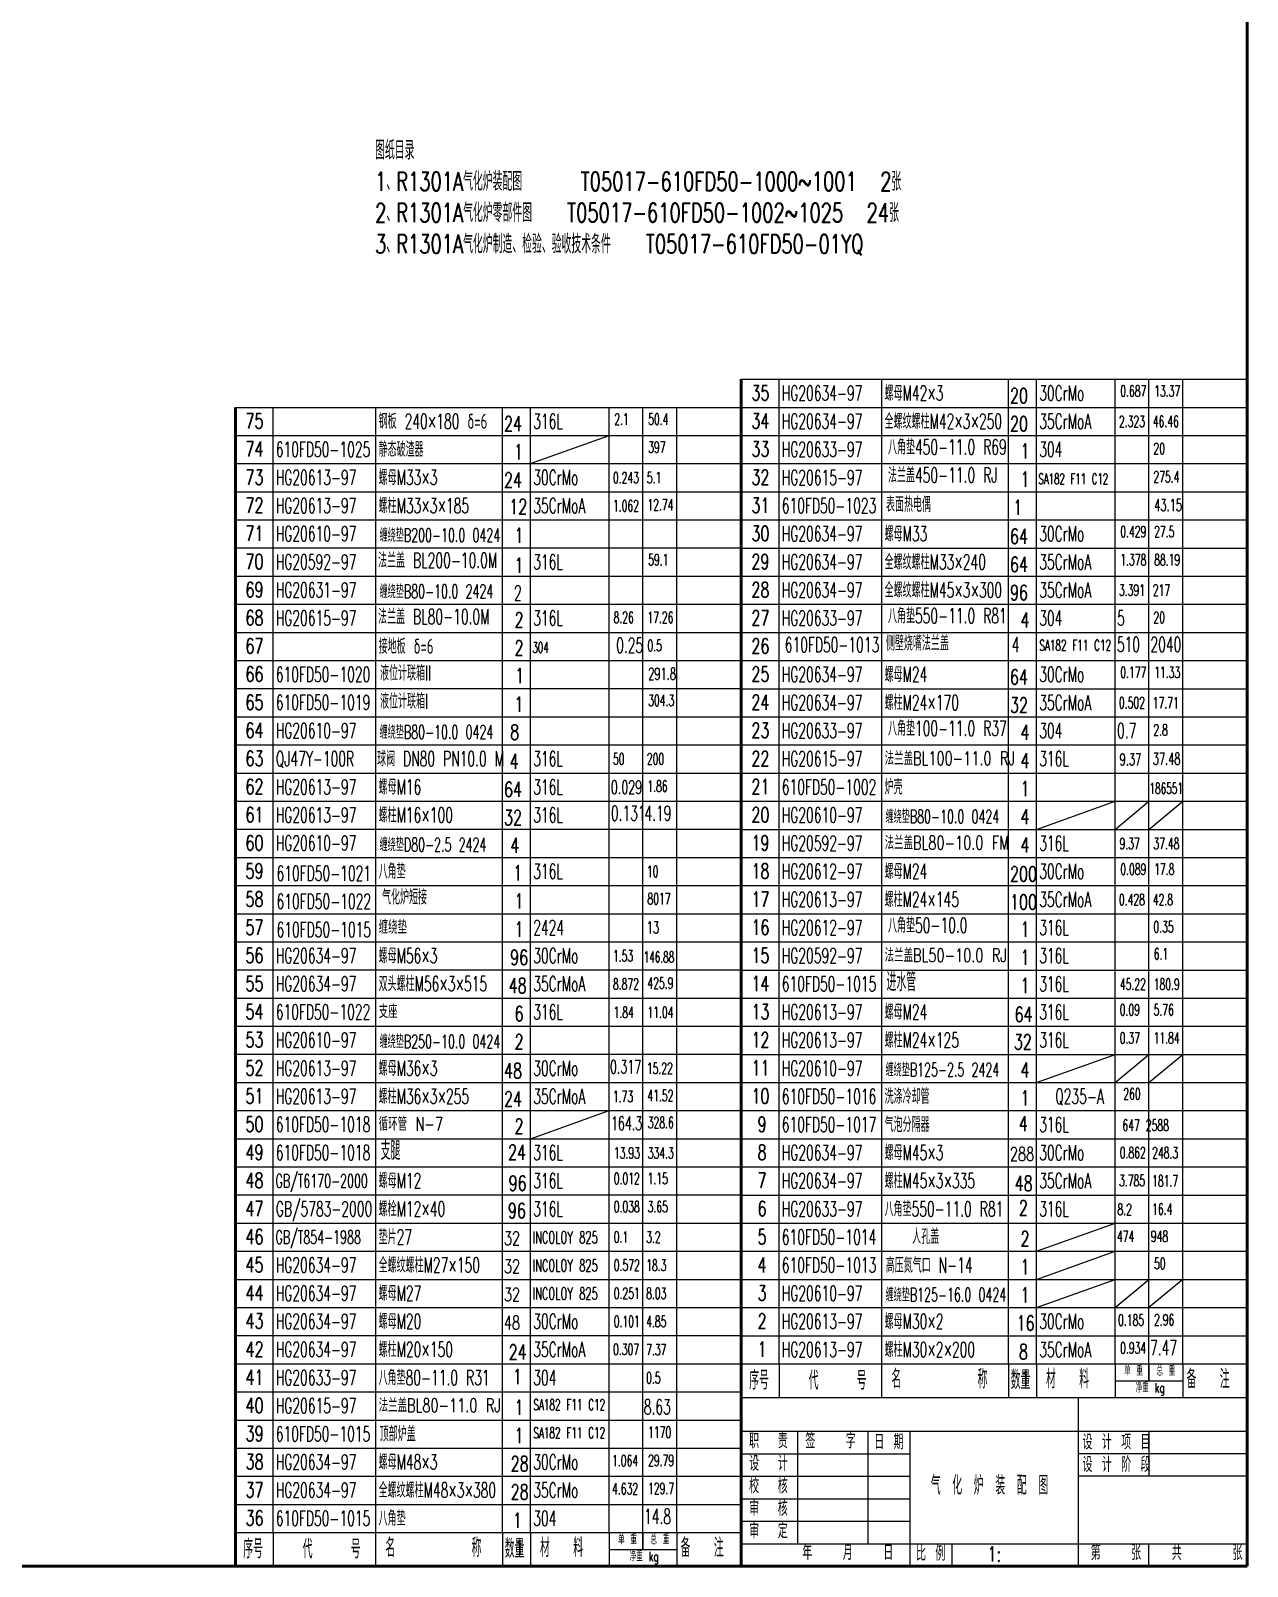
# Model space of a CAD drawing. Header units: millimetres. Extents: x -5045 to 12730, y -27160 to 3914.
# Drawn here: x 6240 to 12730, y -27160 to -18971 of the extents above; entities that cross this region are included whole.
import ezdxf

# ---------------------------------------------------------------- set-up
doc = ezdxf.new("R2010")
doc.units = ezdxf.units.MM
doc.layers.add('细实线', color=3, linetype='Continuous')
doc.layers.add('轮廓线', color=6, linetype='Continuous', lineweight=50)
doc.styles.add('样式 100', font='txt.shx', dxfattribs={"width": 0.7, "height": 100, "bigfont": 'gbcbig.shx'})
doc.styles.add('样式 50', font='txt.shx', dxfattribs={"width": 0.7, "height": 50, "bigfont": 'gbcbig.shx'})
doc.styles.add('样式 60', font='txt.shx', dxfattribs={"width": 0.8, "height": 60, "bigfont": 'gbcbig.shx'})
doc.styles.add('样式 80', font='txt.shx', dxfattribs={"width": 0.6, "height": 80, "bigfont": 'gbcbig.shx'})

msp = doc.modelspace()

# ---------------------------------------------------------------- linework, layer by layer
at = {"layer": '细实线', "color": 7}
for p, q in [((10030.946, -20830.086), (12730.023, -20830.086)), ((10232.237, -26080.086), (10232.237, -20830.086)), ((10780.69, -26080.086), (10780.69, -20830.086)), ((11455.459, -26080.086), (11455.459, -20830.086)), ((11605.408, -26080.086), (11605.408, -20830.086)), ((12024.434, -26080.086), (12024.434, -20830.086)), ((12205.202, -26170.055), (12205.202, -20830.086)), ((12385.97, -26080.086), (12385.97, -20830.086)), ((7331.87, -20980.086), (10030.946, -20980.086)), ((7533.16, -26979.778), (7533.16, -20980.086)), ((8081.613, -26979.778), (8081.613, -20980.086)), ((8756.382, -26979.778), (8756.382, -20980.086)), ((8906.331, -26979.778), (8906.331, -20980.086)), ((9325.358, -26979.778), (9325.358, -20980.086)), ((9506.126, -27069.747), (9506.126, -20980.086)), ((9686.894, -26979.778), (9686.894, -20980.086)), ((10030.946, -20980.086), (12730.023, -20980.086)), ((7331.87, -21129.778), (10030.946, -21129.778)), ((7331.87, -21130.086), (10030.946, -21130.086)), ((8906.331, -21279.778), (9325.358, -21129.778)), ((10030.946, -21130.086), (12730.023, -21130.086)), ((7331.87, -21279.778), (10030.946, -21279.778)), ((10030.946, -21280.086), (12730.023, -21280.086)), ((7331.87, -21429.778), (10030.946, -21429.778)), ((10030.946, -21430.086), (12730.023, -21430.086)), ((7331.87, -21579.778), (10030.946, -21579.778)), ((10030.946, -21580.086), (12730.023, -21580.086)), ((7331.87, -21729.778), (10030.946, -21729.778)), ((7331.87, -21729.778), (10030.946, -21729.778)), ((10030.946, -21730.086), (12730.023, -21730.086)), ((7331.87, -21879.778), (10030.946, -21879.778)), ((10030.946, -21880.086), (12730.023, -21880.086)), ((7331.87, -22029.778), (10030.946, -22029.778)), ((10030.946, -22030.086), (12730.023, -22030.086)), ((7331.87, -22179.778), (10030.946, -22179.778)), ((10030.946, -22180.086), (12730.023, -22180.086)), ((7331.87, -22329.778), (10030.946, -22329.778)), ((10030.946, -22330.086), (12730.023, -22330.086)), ((7331.87, -22479.778), (10030.946, -22479.778)), ((10030.946, -22480.086), (12730.023, -22480.086)), ((7331.87, -22629.778), (10030.946, -22629.778)), ((10030.946, -22630.086), (12730.023, -22630.086)), ((7331.87, -22779.778), (10030.946, -22779.778)), ((10030.946, -22780.086), (12730.023, -22780.086)), ((7331.87, -22929.778), (10030.946, -22929.778)), ((10030.946, -22930.086), (12730.023, -22930.086)), ((7331.87, -23079.778), (10030.946, -23079.778)), ((10030.946, -23080.086), (12730.023, -23080.086)), ((11605.408, -23230.086), (12024.434, -23080.086)), ((12024.434, -23230.086), (12205.202, -23080.086)), ((12205.202, -23230.086), (12385.97, -23080.086)), ((7331.87, -23229.778), (10030.946, -23229.778)), ((10030.946, -23230.086), (12730.023, -23230.086)), ((7331.87, -23379.778), (10030.946, -23379.778)), ((10030.946, -23380.086), (12730.023, -23380.086)), ((7331.87, -23529.778), (10030.946, -23529.778)), ((10030.946, -23530.086), (12730.023, -23530.086)), ((7331.87, -23679.778), (10030.946, -23679.778)), ((10030.946, -23680.086), (12730.023, -23680.086)), ((7331.87, -23829.778), (10030.946, -23829.778)), ((10030.946, -23830.086), (12730.023, -23830.086)), ((7331.87, -23979.778), (10030.946, -23979.778)), ((10030.946, -23980.086), (12730.023, -23980.086)), ((7331.87, -24129.778), (10030.946, -24129.778)), ((10030.946, -24130.086), (12730.023, -24130.086)), ((7331.87, -24279.778), (10030.946, -24279.778)), ((10030.946, -24280.086), (12730.023, -24280.086)), ((7331.87, -24429.778), (10030.946, -24429.778)), ((10030.946, -24430.086), (12730.023, -24430.086)), ((11605.408, -24580.086), (12024.434, -24430.086)), ((12024.434, -24580.086), (12205.202, -24430.086)), ((12205.202, -24580.086), (12385.97, -24430.086)), ((7331.87, -24579.778), (10030.946, -24579.778)), ((10030.946, -24580.086), (12730.023, -24580.086)), ((7331.87, -24729.778), (10030.946, -24729.778)), ((8906.331, -24879.778), (9325.358, -24729.778)), ((10030.946, -24730.086), (12730.023, -24730.086)), ((7331.87, -24879.778), (10030.946, -24879.778)), ((10030.946, -24880.086), (12730.023, -24880.086)), ((7331.87, -25029.778), (10030.946, -25029.778)), ((10030.946, -25030.086), (12730.023, -25030.086)), ((7331.87, -25179.778), (10030.946, -25179.778)), ((10030.946, -25180.086), (12730.023, -25180.086)), ((7331.87, -25329.778), (10030.946, -25329.778)), ((10030.946, -25330.086), (12730.023, -25330.086)), ((11605.408, -25480.086), (12024.434, -25330.086)), ((7331.87, -25479.778), (10030.946, -25479.778)), ((10030.946, -25480.086), (12730.023, -25480.086)), ((11605.408, -25630.086), (12024.434, -25480.086)), ((7331.87, -25629.778), (10030.946, -25629.778)), ((10030.946, -25630.086), (12730.023, -25630.086)), ((11605.408, -25780.086), (12024.434, -25630.086)), ((12024.434, -25780.086), (12205.202, -25630.086)), ((12385.97, -25630.086), (12205.202, -25780.086)), ((7331.87, -25779.778), (10030.946, -25779.778)), ((10030.946, -25780.086), (12730.023, -25780.086)), ((7331.87, -25929.778), (10030.946, -25929.778)), ((10030.946, -25930.086), (12730.023, -25930.086)), ((7331.87, -26079.778), (10030.946, -26079.778)), ((10030.946, -26080.086), (12730.023, -26080.086)), ((10232.237, -26080.086), (10232.237, -26260.024)), ((10780.69, -26260.024), (10780.69, -26080.086)), ((11455.459, -26080.086), (11455.459, -26260.024)), ((11605.408, -26080.086), (11605.408, -26260.024)), ((12024.434, -26080.086), (12024.434, -26260.024)), ((12205.202, -26080.086), (12205.202, -26170.055)), ((12385.97, -26080.086), (12385.97, -26260.024)), ((12024.434, -26170.055), (12385.97, -26170.055)), ((7331.87, -26229.778), (10030.946, -26229.778)), ((10030.946, -26260.024), (12730.023, -26260.024)), ((11830.331, -27159.717), (11830.331, -26260.024)), ((7331.87, -26379.778), (10030.946, -26379.778)), ((10030.946, -26439.963), (12730.023, -26439.963)), ((10330.844, -26439.963), (10330.844, -27039.758)), ((10705.715, -26439.963), (10705.715, -27039.758)), ((10930.639, -26439.963), (10930.639, -27159.717)), ((12205.202, -26439.963), (12205.202, -26679.881)), ((7331.87, -26529.778), (10030.946, -26529.778)), ((10030.946, -26559.922), (10930.639, -26559.922)), ((12730.023, -26559.922), (11830.331, -26559.922)), ((7331.87, -26679.778), (10030.946, -26679.778)), ((10030.946, -26679.881), (10930.639, -26679.881)), ((12730.023, -26679.881), (11830.331, -26679.881)), ((7331.87, -26829.778), (10030.946, -26829.778)), ((10030.946, -26799.84), (10930.639, -26799.84)), ((10030.946, -26919.799), (10930.639, -26919.799)), ((7331.87, -26979.778), (10030.946, -26979.778)), ((7533.16, -26979.778), (7533.16, -27159.717)), ((8081.613, -27159.717), (8081.613, -26979.778)), ((8756.382, -26979.778), (8756.382, -27159.717)), ((8906.331, -26979.778), (8906.331, -27159.717)), ((9325.358, -26979.778), (9325.358, -27159.717)), ((9506.126, -26979.778), (9506.126, -27069.747)), ((9686.894, -26979.778), (9686.894, -27159.717)), ((9325.358, -27069.747), (9686.894, -27069.747)), ((10030.946, -27039.758), (12730.023, -27039.758)), ((11155.562, -27159.717), (11155.562, -27039.758)), ((12205.202, -27159.717), (12205.202, -27039.758)), ((12730.023, -27159.717), (10030.946, -27159.717))]:
    msp.add_line(p, q, dxfattribs=at)
at = {"layer": '细实线', "color": 7, "lineweight": 50}
msp.add_line((7331.87, -20980.086), (7331.87, -27159.717), dxfattribs=at)
at = {"layer": '轮廓线', "color": 7}
for p, q in [((12730.023, 3913.693), (12730.023, -27159.717)), ((10030.946, -20830.086), (10030.946, -26080.086)), ((10030.946, -27159.717), (10030.946, -26080.086)), ((-5045.153, -27159.717), (10030.946, -27159.717)), ((10030.946, -27159.717), (12730.023, -27159.717))]:
    msp.add_line(p, q, dxfattribs=at)

# ---------------------------------------------------------------- texts
at = {"layer": '细实线', "color": 7}
for s, height, style, width, p in [('35', 80, '样式 80', 0.7, (10085.013, -20942.469)), ('HG20634-97', 80, '样式 80', 0.6, (10246.753, -20943.954)), ('螺母M42×3', 80, '样式 80', 0.6, (10795.207, -20943.954)), ('20', 80, '样式 80', 0.7, (11464.173, -20957.709)), ('30CrMo', 80, '样式 80', 0.6, (11619.924, -20943.954)), ('0.687', 60, '样式 60', 0.6, (12052.511, -20922.777)), ('13.37', 60, '样式 60', 0.6, (12233.279, -20922.777)), ('75', 80, '样式 80', 0.7, (7385.936, -21092.469)), ('钢板 240×180 δ=6', 80, '样式 80', 0.6, (8096.13, -21093.954)), ('24', 80, '样式 80', 0.7, (8765.097, -21107.709)), ('316L', 80, '样式 80', 0.6, (8920.848, -21093.954)), ('2.1', 60, '样式 60', 0.6, (9353.434, -21072.777)), ('50.4', 60, '样式 60', 0.6, (9534.202, -21072.777)), ('34', 80, '样式 80', 0.7, (10085.013, -21092.469)), ('HG20634-97', 80, '样式 80', 0.6, (10246.753, -21093.954)), ('全螺纹螺柱M42×3×250', 80, '样式 80', 0.6, (10795.207, -21093.954)), ('20', 80, '样式 80', 0.7, (11464.173, -21107.709)), ('35CrMoA', 80, '样式 80', 0.6, (11619.924, -21093.954)), ('2.323', 60, '样式 60', 0.6, (12045.216, -21084.908)), ('46.46', 60, '样式 60', 0.6, (12225.984, -21084.908)), ('74', 80, '样式 80', 0.7, (7385.936, -21242.161)), ('610FD50-1025', 80, '样式 80', 0.6, (7547.677, -21243.646)), ('静态破渣器', 80, '样式 80', 0.6, (8096.13, -21243.646)), ('1', 80, '样式 80', 0.7, (8818.229, -21257.401)), ('397', 60, '样式 60', 0.6, (9534.202, -21222.469)), ('33', 80, '样式 80', 0.7, (10085.013, -21242.469)), ('HG20633-97', 80, '样式 80', 0.6, (10246.753, -21243.954)), ('八角垫450-11.0 R69', 80, '样式 80', 0.6, (10813.453, -21231.369)), ('1', 80, '样式 80', 0.7, (11520.349, -21253.218)), ('304', 80, '样式 80', 0.6, (11619.924, -21243.954)), ('20', 60, '样式 60', 0.6, (12229.097, -21230.255)), ('73', 80, '样式 80', 0.7, (7385.936, -21392.161)), ('HG20613-97', 80, '样式 80', 0.6, (7547.677, -21393.646)), ('螺母M33×3', 80, '样式 80', 0.6, (8096.13, -21393.646)), ('24', 80, '样式 80', 0.7, (8765.097, -21407.401)), ('30CrMo', 80, '样式 80', 0.6, (8920.848, -21393.646)), ('0.243', 60, '样式 60', 0.6, (9346.139, -21384.6)), ('5.1', 60, '样式 60', 0.6, (9526.907, -21384.6)), ('32', 80, '样式 80', 0.7, (10085.013, -21392.469)), ('HG20615-97', 80, '样式 80', 0.6, (10246.753, -21393.954)), ('法兰盖450-11.0 RJ', 80, '样式 80', 0.6, (10813.453, -21381.369)), ('1', 80, '样式 80', 0.7, (11520.349, -21403.218)), ('SA182 F11 C12', 56, '样式 80', 0.6, (11615.569, -21388.897)), ('275.4', 60, '样式 60', 0.6, (12229.097, -21380.255)), ('表面热电偶', 80, '样式 80', 0.6, (10802.665, -21537.123)), ('72', 80, '样式 80', 0.7, (7385.936, -21542.161)), ('HG20613-97', 80, '样式 80', 0.6, (7547.677, -21543.646)), ('螺柱M33×3×185', 80, '样式 80', 0.6, (8096.13, -21543.646)), ('12', 80, '样式 80', 0.7, (8793.047, -21549.777)), ('35CrMoA', 80, '样式 80', 0.6, (8920.848, -21543.646)), ('1.062', 60, '样式 60', 0.6, (9346.139, -21534.6)), ('12.74', 60, '样式 60', 0.6, (9530.02, -21529.948)), ('31', 80, '样式 80', 0.7, (10085.013, -21542.469)), ('610FD50-1023', 80, '样式 80', 0.6, (10246.753, -21543.954)), ('1', 80, '样式 80', 0.7, (11481.386, -21553.345)), ('43.15', 64, '样式 80', 0.6, (12233.322, -21532.779)), ('71', 80, '样式 80', 0.7, (7385.936, -21692.161)), ('HG20610-97', 80, '样式 80', 0.6, (7547.677, -21693.646)), ('缠绕垫B200-10.0 0424', 72, '样式 80', 0.6, (8101.248, -21697.327)), ('30', 80, '样式 80', 0.7, (10085.013, -21692.469)), ('HG20634-97', 80, '样式 80', 0.6, (10246.753, -21693.954)), ('螺母M33', 80, '样式 80', 0.6, (10795.207, -21693.954)), ('30CrMo', 80, '样式 80', 0.6, (11619.924, -21693.954)), ('0.429', 60, '样式 60', 0.6, (12052.511, -21672.777)), ('27.5', 60, '样式 60', 0.6, (12233.279, -21672.777)), ('1', 80, '样式 80', 0.7, (8821.273, -21702.91)), ('64', 80, '样式 80', 0.7, (11464.173, -21707.709)), ('70', 80, '样式 80', 0.7, (7385.936, -21842.161)), ('HG20592-97', 80, '样式 80', 0.6, (7547.677, -21843.646)), ('法兰盖 BL200-10.0M', 80, '样式 80', 0.6, (8093.035, -21835.556)), ('316L', 80, '样式 80', 0.6, (8920.848, -21843.646)), ('59.1', 60, '样式 60', 0.6, (9534.202, -21822.469)), ('29', 80, '样式 80', 0.7, (10085.013, -21842.469)), ('HG20634-97', 80, '样式 80', 0.6, (10246.753, -21843.954)), ('全螺纹螺柱M33×240', 80, '样式 80', 0.6, (10795.207, -21843.954)), ('64', 80, '样式 80', 0.7, (11464.173, -21857.709)), ('35CrMoA', 80, '样式 80', 0.6, (11619.924, -21843.954)), ('1.378', 60, '样式 60', 0.6, (12052.511, -21822.777)), ('88.19', 60, '样式 60', 0.6, (12233.279, -21822.777)), ('1', 80, '样式 80', 0.7, (8821.92, -21862.338)), ('69', 80, '样式 80', 0.7, (7385.936, -21992.161)), ('HG20631-97', 80, '样式 80', 0.6, (7547.677, -21993.646)), ('缠绕垫B80-10.0 2424', 72, '样式 80', 0.6, (8101.248, -21997.327)), ('2', 80, '样式 80', 0.6, (8818.647, -22009.692)), ('28', 80, '样式 80', 0.7, (10085.013, -21992.469)), ('HG20634-97', 80, '样式 80', 0.6, (10246.753, -21993.954)), ('全螺纹螺柱M45×3×300', 80, '样式 80', 0.6, (10795.207, -21993.954)), ('96', 80, '样式 80', 0.7, (11464.173, -22007.709)), ('35CrMoA', 80, '样式 80', 0.6, (11619.924, -21993.954)), ('3.391', 60, '样式 60', 0.6, (12045.216, -21984.908)), ('217', 60, '样式 60', 0.6, (12225.984, -21984.908)), ('68', 80, '样式 80', 0.7, (7385.936, -22142.161)), ('HG20615-97', 80, '样式 80', 0.6, (7547.677, -22143.646)), ('法兰盖 BL80-10.0M', 80, '样式 80', 0.6, (8093.035, -22135.556)), ('2', 80, '样式 80', 0.7, (8821.273, -22152.91)), ('316L', 80, '样式 80', 0.6, (8920.848, -22143.646)), ('8.26', 60, '样式 60', 0.6, (9349.252, -22129.948)), ('17.26', 60, '样式 60', 0.6, (9530.02, -22129.948)), ('27', 80, '样式 80', 0.7, (10085.013, -22142.469)), ('HG20633-97', 80, '样式 80', 0.6, (10246.753, -22143.954)), ('八角垫550-11.0 R81', 80, '样式 80', 0.6, (10813.453, -22131.369)), ('4', 80, '样式 80', 0.7, (11520.349, -22153.218)), ('304', 80, '样式 80', 0.6, (11619.924, -22143.954)), ('5', 80, '样式 80', 0.6, (12035.384, -22143.603)), ('20', 60, '样式 60', 0.6, (12229.097, -22130.255)), ('侧壁烧嘴法兰盖', 80, '样式 80', 0.6, (10802.177, -22276.988)), ('67', 80, '样式 80', 0.7, (7385.936, -22292.161)), ('接地板 δ=6', 80, '样式 80', 0.6, (8096.13, -22293.646)), ('2', 80, '样式 80', 0.7, (8821.273, -22302.91)), ('304', 56, '样式 80', 0.6, (8916.493, -22288.589)), ('0.25', 80, '样式 80', 0.6, (9363.29, -22288.567)), ('0.5', 60, '样式 60', 0.6, (9530.02, -22279.948)), ('26', 80, '样式 80', 0.7, (10085.013, -22292.469)), ('610FD50-1013', 80, '样式 80', 0.6, (10262.649, -22286.049)), ('4', 80, '样式 80', 0.6, (11473.187, -22286.049)), ('SA182 F11 C12', 57.6, '样式 80', 0.6, (11620.428, -22277.163)), ('510', 80, '样式 80', 0.6, (12034.059, -22284.167)), ('2040', 80, '样式 80', 0.6, (12213.268, -22284.167)), ('液位计联箱II', 80, '样式 80', 0.6, (8103.589, -22436.815)), ('66', 80, '样式 80', 0.7, (7385.936, -22442.161)), ('610FD50-1020', 80, '样式 80', 0.6, (7547.677, -22443.646)), ('1', 80, '样式 80', 0.7, (8823.897, -22451.089)), ('291.8', 64, '样式 80', 0.6, (9534.245, -22432.471)), ('25', 80, '样式 80', 0.7, (10085.013, -22442.469)), ('HG20634-97', 80, '样式 80', 0.6, (10246.753, -22443.954)), ('螺母M24', 80, '样式 80', 0.6, (10795.207, -22443.954)), ('64', 80, '样式 80', 0.7, (11464.173, -22457.709)), ('30CrMo', 80, '样式 80', 0.6, (11619.924, -22443.954)), ('0.177', 60, '样式 60', 0.6, (12052.511, -22422.777)), ('11.33', 60, '样式 60', 0.6, (12233.279, -22422.777)), ('65', 80, '样式 80', 0.7, (7385.936, -22592.161)), ('610FD50-1019', 80, '样式 80', 0.6, (7547.677, -22593.646)), ('液位计联箱I', 80, '样式 80', 0.6, (8103.589, -22586.815)), ('304.3', 60, '样式 60', 0.6, (9534.202, -22572.469)), ('24', 80, '样式 80', 0.7, (10085.013, -22592.469)), ('HG20634-97', 80, '样式 80', 0.6, (10246.753, -22593.954)), ('螺柱M24×170', 80, '样式 80', 0.6, (10795.207, -22593.954)), ('35CrMoA', 80, '样式 80', 0.6, (11619.924, -22593.954)), ('1', 80, '样式 80', 0.7, (8820.332, -22603.505)), ('32', 80, '样式 80', 0.7, (11464.173, -22607.709)), ('0.502', 60, '样式 60', 0.6, (12045.216, -22584.908)), ('17.71', 60, '样式 60', 0.6, (12225.984, -22584.908)), ('64', 80, '样式 80', 0.7, (7385.936, -22742.161)), ('HG20610-97', 80, '样式 80', 0.6, (7547.677, -22743.646)), ('缠绕垫B80-10.0 0424', 72, '样式 80', 0.6, (8101.248, -22747.327)), ('8', 80, '样式 80', 0.7, (8797.968, -22751.927)), ('23', 80, '样式 80', 0.7, (10085.013, -22742.469)), ('HG20633-97', 80, '样式 80', 0.6, (10246.753, -22743.954)), ('八角垫100-11.0 R37', 80, '样式 80', 0.6, (10813.453, -22731.369)), ('4', 80, '样式 80', 0.7, (11520.349, -22753.218)), ('304', 80, '样式 80', 0.6, (11619.924, -22743.954)), ('0.7', 80, '样式 80', 0.6, (12035.384, -22743.603)), ('2.8', 60, '样式 60', 0.6, (12229.097, -22730.255)), ('63', 80, '样式 80', 0.7, (7385.936, -22892.161)), ('QJ47Y-100R', 80, '样式 80', 0.6, (7547.677, -22893.646)), ('球阀 DN80 PN10.0 M', 80, '样式 80', 0.6, (8087.819, -22893.646)), ('4', 80, '样式 80', 0.7, (8795.571, -22907.401)), ('316L', 80, '样式 80', 0.6, (8920.848, -22893.646)), ('50', 60, '样式 60', 0.6, (9346.139, -22884.6)), ('200', 60, '样式 60', 0.6, (9526.907, -22884.6)), ('22', 80, '样式 80', 0.7, (10085.013, -22892.469)), ('HG20615-97', 80, '样式 80', 0.6, (10246.753, -22893.954)), ('法兰盖BL100-11.0 RJ', 72, '样式 100', 0.7, (10795.439, -22887.323)), ('4', 80, '样式 80', 0.7, (11520.349, -22903.218)), ('316L', 80, '样式 80', 0.6, (11619.924, -22893.954)), ('9.37', 64, '样式 80', 0.6, (12049.089, -22889.368)), ('37.48', 64, '样式 80', 0.6, (12225.641, -22885.31)), ('62', 80, '样式 80', 0.7, (7385.936, -23042.161)), ('HG20613-97', 80, '样式 80', 0.6, (7547.677, -23043.646)), ('螺母M16', 80, '样式 80', 0.6, (8096.13, -23043.646)), ('64', 80, '样式 80', 0.7, (8765.097, -23057.401)), ('316L', 80, '样式 80', 0.6, (8920.848, -23043.646)), ('0.029', 72, '样式 80', 0.6, (9335.213, -23041.385)), ('1.86', 60, '样式 60', 0.6, (9530.02, -23029.948)), ('21', 80, '样式 80', 0.7, (10085.013, -23042.469)), ('610FD50-1002', 80, '样式 80', 0.6, (10246.753, -23043.954)), ('炉壳', 80, '样式 80', 0.6, (10795.207, -23043.954)), ('1', 80, '样式 80', 0.7, (11520.349, -23053.218)), ('61', 80, '样式 80', 0.7, (7385.936, -23192.161)), ('HG20613-97', 80, '样式 80', 0.6, (7547.677, -23193.646)), ('螺柱M16×100', 80, '样式 80', 0.6, (8096.13, -23193.646)), ('32', 80, '样式 80', 0.7, (8765.097, -23207.401)), ('316L', 80, '样式 80', 0.6, (8920.848, -23193.646)), ('0.131', 80, '样式 80', 0.6, (9334.983, -23183.86)), ('4.19', 80, '样式 80', 0.6, (9514.192, -23183.86)), ('20', 80, '样式 80', 0.7, (10085.013, -23192.469)), ('HG20610-97', 80, '样式 80', 0.6, (10246.753, -23193.954)), ('缠绕垫B80-10.0 0424', 72, '样式 80', 0.6, (10800.325, -23197.635)), ('4', 80, '样式 80', 0.7, (11520.349, -23203.218)), ('60', 80, '样式 80', 0.7, (7385.936, -23342.161)), ('HG20610-97', 80, '样式 80', 0.6, (7547.677, -23343.646)), ('缠绕垫D80-2.5 2424', 72, '样式 80', 0.6, (8101.248, -23347.327)), ('4', 80, '样式 80', 0.7, (8799.404, -23354.952)), ('19', 80, '样式 80', 0.7, (10085.013, -23342.469)), ('HG20592-97', 80, '样式 80', 0.6, (10246.753, -23343.954)), ('法兰盖BL80-10.0 FM', 72, '样式 100', 0.7, (10795.439, -23337.323)), ('4', 80, '样式 80', 0.7, (11520.349, -23353.218)), ('316L', 80, '样式 80', 0.6, (11619.924, -23343.954)), ('9.37', 60, '样式 60', 0.6, (12048.364, -23335.991)), ('37.48', 60, '样式 60', 0.6, (12229.132, -23335.991)), ('59', 80, '样式 80', 0.7, (7385.936, -23492.161)), ('八角垫', 80, '样式 80', 0.6, (8096.13, -23493.646)), ('316L', 80, '样式 80', 0.6, (8920.848, -23493.646)), ('18', 80, '样式 80', 0.7, (10085.013, -23492.469)), ('HG20612-97', 80, '样式 80', 0.6, (10246.753, -23493.954)), ('螺母M24', 80, '样式 80', 0.6, (10795.207, -23493.954)), ('30CrMo', 80, '样式 80', 0.6, (11619.924, -23493.954)), ('0.089', 60, '样式 60', 0.6, (12052.511, -23472.777)), ('17.8', 60, '样式 60', 0.6, (12233.279, -23472.777)), ('610FD50-1021', 80, '样式 80', 0.6, (7551.861, -23504.546)), ('1', 80, '样式 80', 0.7, (8814.125, -23502.502)), ('10', 60, '样式 60', 0.6, (9526.907, -23484.6)), ('200', 80, '样式 80', 0.7, (11464.173, -23507.709)), ('58', 80, '样式 80', 0.7, (7385.936, -23642.161)), ('610FD50-1022', 80, '样式 80', 0.6, (7551.861, -23654.546)), ('气化炉短接', 80, '样式 80', 0.6, (8114.376, -23631.061)), ('1', 80, '样式 80', 0.7, (8821.273, -23652.91)), ('8017', 60, '样式 60', 0.6, (9530.02, -23629.948)), ('17', 80, '样式 80', 0.7, (10085.013, -23642.469)), ('HG20613-97', 80, '样式 80', 0.6, (10246.753, -23643.954)), ('螺柱M24×145', 80, '样式 80', 0.6, (10795.207, -23643.954)), ('100', 80, '样式 80', 0.7, (11464.173, -23657.709)), ('35CrMoA', 80, '样式 80', 0.6, (11619.924, -23643.954)), ('0.428', 60, '样式 60', 0.6, (12045.216, -23634.908)), ('42.8', 60, '样式 60', 0.6, (12225.984, -23634.908)), ('57', 80, '样式 80', 0.7, (7385.936, -23792.161)), ('610FD50-1015', 80, '样式 80', 0.6, (7551.861, -23804.546)), ('缠绕垫', 72, '样式 100', 0.7, (8096.363, -23787.015)), ('1', 80, '样式 80', 0.7, (8821.273, -23802.91)), ('2424', 80, '样式 80', 0.6, (8920.848, -23793.646)), ('13', 64, '样式 80', 0.6, (9526.565, -23785.002)), ('16', 80, '样式 80', 0.7, (10085.013, -23792.469)), ('HG20612-97', 80, '样式 80', 0.6, (10246.753, -23793.954)), ('八角垫50-10.0', 80, '样式 80', 0.6, (10813.453, -23781.369)), ('1', 80, '样式 80', 0.7, (11520.349, -23803.218)), ('316L', 80, '样式 80', 0.6, (11619.924, -23793.954)), ('0.35', 60, '样式 60', 0.6, (12229.097, -23780.255)), ('56', 80, '样式 80', 0.7, (7385.936, -23942.161)), ('HG20634-97', 80, '样式 80', 0.6, (7547.677, -23943.646)), ('螺母M56×3', 80, '样式 80', 0.6, (8096.13, -23943.8)), ('96', 80, '样式 80', 0.7, (8797.737, -23952.91)), ('30CrMo', 80, '样式 80', 0.6, (8920.848, -23943.8)), ('1.53', 60, '样式 60', 0.6, (9346.139, -23934.6)), ('146.88', 57.6, '样式 80', 0.6, (9509.805, -23939.899)), ('15', 80, '样式 80', 0.7, (10085.013, -23942.469)), ('HG20592-97', 80, '样式 80', 0.6, (10246.753, -23943.954)), ('法兰盖BL50-10.0 RJ', 72, '样式 100', 0.7, (10795.439, -23937.323)), ('1', 80, '样式 80', 0.7, (11520.349, -23953.218)), ('316L', 80, '样式 80', 0.6, (11619.924, -23943.954)), ('6.1', 60, '样式 60', 0.6, (12230.896, -23924.143)), ('进水管', 100, '样式 100', 0.7, (10805.676, -24093.297)), ('55', 80, '样式 80', 0.7, (7385.936, -24092.161)), ('HG20634-97', 80, '样式 80', 0.6, (7547.677, -24093.646)), ('双头螺柱M56×3×515', 80, '样式 80', 0.6, (8096.13, -24093.646)), ('48', 80, '样式 80', 0.7, (8789.879, -24102.91)), ('35CrMoA', 80, '样式 80', 0.6, (8920.848, -24093.646)), ('8.872', 60, '样式 60', 0.6, (9346.139, -24084.6)), ('425.9', 60, '样式 60', 0.6, (9530.02, -24079.948)), ('14', 80, '样式 80', 0.7, (10085.013, -24092.469)), ('610FD50-1015', 80, '样式 80', 0.6, (10246.753, -24093.954)), ('1', 80, '样式 80', 0.7, (11520.349, -24103.218)), ('316L', 80, '样式 80', 0.6, (11619.924, -24093.954)), ('45.22', 60, '样式 60', 0.6, (12050.128, -24086.016)), ('180.9', 60, '样式 60', 0.6, (12230.896, -24086.016)), ('54', 80, '样式 80', 0.7, (7385.936, -24242.161)), ('610FD50-1022', 80, '样式 80', 0.6, (7547.677, -24243.646)), ('支座', 72, '样式 100', 0.7, (8096.363, -24237.015)), ('6', 80, '样式 80', 0.7, (8821.273, -24252.91)), ('316L', 80, '样式 80', 0.6, (8920.848, -24243.646)), ('1.84', 60, '样式 60', 0.6, (9349.287, -24235.683)), ('11.04', 60, '样式 60', 0.6, (9530.055, -24235.683)), ('13', 80, '样式 80', 0.7, (10085.013, -24242.469)), ('HG20613-97', 80, '样式 80', 0.6, (10246.753, -24243.954)), ('螺母M24', 80, '样式 80', 0.6, (10795.207, -24243.954)), ('64', 80, '样式 80', 0.7, (11488.642, -24257.18)), ('316L', 80, '样式 80', 0.6, (11619.924, -24243.954)), ('0.09', 60, '样式 60', 0.6, (12049.473, -24222.582)), ('5.76', 60, '样式 60', 0.6, (12230.241, -24222.582)), ('53', 80, '样式 80', 0.7, (7385.936, -24392.161)), ('HG20610-97', 80, '样式 80', 0.6, (7547.677, -24393.646)), ('缠绕垫B250-10.0 0424', 72, '样式 80', 0.6, (8101.248, -24397.327)), ('12', 80, '样式 80', 0.7, (10085.013, -24392.469)), ('HG20613-97', 80, '样式 80', 0.6, (10246.753, -24393.954)), ('螺柱M24×125', 80, '样式 80', 0.6, (10795.207, -24393.954)), ('316L', 80, '样式 80', 0.6, (11619.924, -24393.954)), ('0.37', 60, '样式 60', 0.6, (12049.473, -24372.582)), ('11.84', 60, '样式 60', 0.6, (12230.241, -24372.582)), ('2', 80, '样式 80', 0.7, (8821.273, -24402.91)), ('32', 80, '样式 80', 0.7, (11484.679, -24403.218)), ('52', 80, '样式 80', 0.7, (7385.936, -24542.161)), ('HG20613-97', 80, '样式 80', 0.6, (7547.677, -24543.646)), ('螺母M36×3', 80, '样式 80', 0.6, (8096.13, -24543.646)), ('48', 80, '样式 80', 0.7, (8765.097, -24557.401)), ('30CrMo', 80, '样式 80', 0.6, (8920.848, -24543.646)), ('0.317', 72, '样式 80', 0.6, (9330.091, -24532.228)), ('15.22', 60, '样式 60', 0.6, (9526.907, -24534.6)), ('11', 80, '样式 80', 0.7, (10085.013, -24542.469)), ('HG20610-97', 80, '样式 80', 0.6, (10246.753, -24543.954)), ('缠绕垫B125-2.5 2424', 72, '样式 80', 0.6, (10800.325, -24547.635)), ('4', 80, '样式 80', 0.7, (11520.349, -24553.218)), ('51', 80, '样式 80', 0.7, (7385.936, -24692.161)), ('HG20613-97', 80, '样式 80', 0.6, (7547.677, -24693.646)), ('螺柱M36×3×255', 80, '样式 80', 0.6, (8096.13, -24693.646)), ('24', 80, '样式 80', 0.7, (8765.097, -24707.401)), ('35CrMoA', 80, '样式 80', 0.6, (8920.848, -24693.646)), ('1.73', 60, '样式 60', 0.6, (9346.139, -24684.6)), ('41.52', 60, '样式 60', 0.6, (9530.02, -24679.948)), ('10', 80, '样式 80', 0.7, (10085.013, -24692.469)), ('610FD50-1016', 80, '样式 80', 0.6, (10246.753, -24693.954)), ('洗涤冷却管', 80, '样式 80', 0.6, (10795.207, -24693.954)), ('1', 80, '样式 80', 0.7, (11520.349, -24703.218)), ('  Q235-A', 80, '样式 80', 0.6, (11619.924, -24693.954)), ('260', 60, '样式 60', 0.6, (12068.516, -24670.933)), ('50', 80, '样式 80', 0.7, (7385.936, -24842.161)), ('610FD50-1018', 80, '样式 80', 0.6, (7547.677, -24843.646)), ('循环管 N-7', 72, '样式 100', 0.7, (8096.363, -24837.015)), ('2', 80, '样式 80', 0.7, (8821.273, -24852.91)), ('164.3', 72, '样式 80', 0.6, (9335.408, -24833.388)), ('328.6', 60, '样式 60', 0.6, (9531.82, -24823.835)), ('9', 80, '样式 80', 0.7, (10117.56, -24842.469)), ('610FD50-1017', 80, '样式 80', 0.6, (10246.753, -24843.954)), ('气泡分隔器', 80, '样式 80', 0.6, (10795.207, -24843.954)), ('4', 80, '样式 80', 0.7, (11511.568, -24838.908)), ('316L', 80, '样式 80', 0.6, (11619.924, -24843.954)), ('647 2588', 60, '样式 60', 0.6, (12063.831, -24837.947)), ('支腿', 100, '样式 100', 0.7, (8106.6, -24992.989)), ('49', 80, '样式 80', 0.7, (7385.936, -24992.161)), ('610FD50-1018', 80, '样式 80', 0.6, (7547.677, -24993.646)), ('24', 80, '样式 80', 0.7, (8786.515, -24992.358)), ('316L', 80, '样式 80', 0.6, (8920.848, -24993.646)), ('13.93', 60, '样式 60', 0.6, (9351.052, -24985.708)), ('334.3', 60, '样式 60', 0.6, (9531.82, -24985.708)), ('8', 80, '样式 80', 0.7, (10117.56, -24992.469)), ('HG20634-97', 80, '样式 80', 0.6, (10246.753, -24993.954)), ('螺母M45×3', 80, '样式 80', 0.6, (10795.207, -24993.954)), ('288', 72, '样式 80', 0.7, (11463.446, -24996.818)), ('30CrMo', 80, '样式 80', 0.6, (11619.924, -24993.954)), ('0.862', 60, '样式 60', 0.6, (12049.572, -24984.336)), ('248.3', 60, '样式 60', 0.6, (12222.365, -24984.829)), ('GB/T6170-2000', 72, '样式 80', 0.6, (7546.225, -25140.764)), ('螺母M12', 80, '样式 80', 0.6, (8096.13, -25143.646)), ('螺柱M45×3×335', 80, '样式 80', 0.6, (10795.207, -25143.954)), ('48', 80, '样式 80', 0.7, (7385.936, -25142.161)), ('96', 80, '样式 80', 0.7, (8789.566, -25156.872)), ('316L', 80, '样式 80', 0.6, (8920.848, -25143.646)), ('0.012', 60, '样式 60', 0.6, (9350.397, -25122.274)), ('1.15', 60, '样式 60', 0.6, (9531.165, -25122.274)), ('7', 80, '样式 80', 0.7, (10117.56, -25142.469)), ('HG20634-97', 80, '样式 80', 0.6, (10246.753, -25143.954)), ('48', 80, '样式 80', 0.7, (11489.078, -25158.204)), ('35CrMoA', 80, '样式 80', 0.6, (11619.924, -25143.954)), ('3.785', 60, '样式 60', 0.6, (12046.004, -25133.004)), ('181.7', 60, '样式 60', 0.6, (12222.365, -25134.829)), ('47', 80, '样式 80', 0.7, (7385.936, -25292.161)), ('GB/5783-2000', 80, '样式 80', 0.6, (7547.677, -25293.646)), ('螺栓M12×40', 80, '样式 80', 0.6, (8096.13, -25293.646)), ('316L', 80, '样式 80', 0.6, (8920.848, -25293.646)), ('0.038', 60, '样式 60', 0.6, (9350.397, -25272.274)), ('3.65', 60, '样式 60', 0.6, (9531.165, -25272.274)), ('6', 80, '样式 80', 0.7, (10117.56, -25292.469)), ('HG20633-97', 80, '样式 80', 0.6, (10246.753, -25293.954)), ('八角垫550-11.0 R81', 80, '样式 80', 0.6, (10795.207, -25293.954)), ('2', 80, '样式 80', 0.7, (11511.568, -25288.908)), ('316L', 80, '样式 80', 0.6, (11619.924, -25293.954)), ('96', 80, '样式 80', 0.7, (8785.603, -25302.91)), ('8.2', 60, '样式 60', 0.6, (12037.21, -25286.819)), ('16.4', 60, '样式 60', 0.6, (12222.365, -25284.829)), ('46', 80, '样式 80', 0.7, (7385.936, -25442.161)), ('GB/T854-1988', 72, '样式 80', 0.6, (7546.225, -25440.418)), ('垫片27', 80, '样式 80', 0.6, (8096.13, -25443.646)), ('32', 72, '样式 80', 0.7, (8764.369, -25446.51)), ('INCOLOY 825', 64, '样式 80', 0.6, (8917.945, -25437.9)), ('0.1', 60, '样式 60', 0.6, (9350.495, -25434.028)), ('3.2', 60, '样式 60', 0.6, (9523.288, -25434.521)), ('5', 80, '样式 80', 0.7, (10117.56, -25442.469)), ('610FD50-1014', 80, '样式 80', 0.6, (10246.753, -25443.954)), ('人孔盖', 80, '样式 80', 0.6, (10942.316, -25441.071)), ('2', 80, '样式 80', 0.7, (11520.349, -25453.218)), ('474', 60, '样式 60', 0.6, (12034.566, -25430.336)), ('948', 60, '样式 60', 0.6, (12215.334, -25430.336)), ('45', 80, '样式 80', 0.7, (7385.936, -25592.161)), ('HG20634-97', 80, '样式 80', 0.6, (7547.677, -25593.646)), ('全螺纹螺柱M27×150', 80, '样式 80', 0.6, (8096.13, -25593.646)), ('32', 72, '样式 80', 0.7, (8764.369, -25596.51)), ('INCOLOY 825', 64, '样式 80', 0.6, (8917.945, -25587.9)), ('0.572', 60, '样式 60', 0.6, (9350.495, -25584.028)), ('18.3', 60, '样式 60', 0.6, (9523.288, -25584.521)), ('4', 80, '样式 80', 0.7, (10117.56, -25592.469)), ('610FD50-1013', 80, '样式 80', 0.6, (10246.753, -25593.954)), ('高压氮气口 N-14', 80, '样式 80', 0.6, (10800.976, -25594.03)), ('1', 80, '样式 80', 0.7, (11520.349, -25603.218)), ('50', 60, '样式 60', 0.6, (12232.612, -25575.456)), ('44', 80, '样式 80', 0.7, (7386.556, -25742.161)), ('HG20634-97', 80, '样式 80', 0.6, (7547.677, -25743.646)), ('螺母M27', 80, '样式 80', 0.6, (8096.13, -25743.646)), ('32', 72, '样式 80', 0.7, (8764.369, -25746.51)), ('INCOLOY 825', 64, '样式 80', 0.6, (8917.945, -25737.9)), ('0.251', 60, '样式 60', 0.6, (9350.495, -25734.028)), ('8.03', 60, '样式 60', 0.6, (9523.288, -25734.521)), ('3', 80, '样式 80', 0.7, (10117.56, -25742.469)), ('HG20610-97', 80, '样式 80', 0.6, (10246.753, -25743.954)), ('缠绕垫B125-16.0 0424', 72, '样式 80', 0.6, (10800.325, -25747.635)), ('1', 80, '样式 80', 0.7, (11520.349, -25753.218)), ('43', 80, '样式 80', 0.7, (7386.556, -25892.161)), ('HG20634-97', 80, '样式 80', 0.6, (7547.677, -25893.646)), ('螺母M20', 80, '样式 80', 0.6, (8096.13, -25893.646)), ('48', 72, '样式 80', 0.7, (8764.369, -25896.51)), ('30CrMo', 80, '样式 80', 0.6, (8920.848, -25893.646)), ('0.101', 60, '样式 60', 0.6, (9350.495, -25884.028)), ('4.85', 60, '样式 60', 0.6, (9523.288, -25884.521)), ('2', 80, '样式 80', 0.7, (10117.56, -25892.469)), ('HG20613-97', 80, '样式 80', 0.6, (10246.753, -25893.954)), ('螺母M30×2', 80, '样式 80', 0.6, (10795.207, -25893.954)), ('16', 80, '样式 80', 0.7, (11499.577, -25903.218)), ('30CrMo', 80, '样式 80', 0.6, (11619.924, -25893.954)), ('0.185', 60, '样式 60', 0.6, (12040.641, -25876.672)), ('2.96', 60, '样式 60', 0.6, (12232.612, -25875.456)), ('螺柱M20×150', 80, '样式 80', 0.6, (8096.13, -26043.646)), ('螺柱M30×2×200', 80, '样式 80', 0.6, (10795.207, -26043.954)), ('7.47', 80, '样式 80', 0.6, (12211.303, -26034.084)), ('42', 80, '样式 80', 0.7, (7386.556, -26042.161)), ('HG20634-97', 80, '样式 80', 0.6, (7547.677, -26043.646)), ('24', 80, '样式 80', 0.7, (8790.002, -26057.896)), ('35CrMoA', 80, '样式 80', 0.6, (8920.848, -26043.646)), ('0.307', 60, '样式 60', 0.6, (9346.928, -26032.696)), ('7.37', 60, '样式 60', 0.6, (9523.288, -26034.521)), ('1', 80, '样式 80', 0.7, (10117.56, -26042.469)), ('HG20613-97', 80, '样式 80', 0.6, (10246.753, -26043.954)), ('8', 80, '样式 80', 0.7, (11511.73, -26055.688)), ('35CrMoA', 80, '样式 80', 0.6, (11619.924, -26043.954)), ('0.934', 60, '样式 60', 0.6, (12051.844, -26025.456)), ('41', 80, '样式 80', 0.7, (7386.556, -26192.161)), ('HG20633-97', 80, '样式 80', 0.6, (7547.677, -26193.646)), ('八角垫80-11.0 R31', 80, '样式 80', 0.6, (8096.13, -26193.646)), ('1', 80, '样式 80', 0.7, (8812.491, -26188.6)), ('304', 80, '样式 80', 0.6, (8920.848, -26193.646)), ('序号', 100, '样式 100', 0.7, (10072.945, -26217.172)), ('代   号', 100, '样式 100', 0.7, (10390.158, -26218.104)), ('名      称', 100, '样式 100', 0.7, (10831.483, -26210.893)), ('数量', 100, '样式 100', 0.7, (11468.031, -26215.987)), ('1', 80, '样式 80', 0.7, (11522.477, -26199.078)), ('材  料', 100, '样式 100', 0.7, (11656.201, -26210.893)), ('单 重', 50, '样式 50', 0.7, (12072.071, -26142.924)), ('总 重', 50, '样式 50', 0.7, (12244.968, -26142.924)), ('备  注', 100, '样式 100', 0.7, (12405.944, -26210.893)), ('0.5', 60, '样式 60', 0.6, (9523.288, -26184.521)), ('  净重 kg', 50, '样式 50', 0.7, (12072.071, -26232.893)), ('40', 80, '样式 80', 0.7, (7386.556, -26342.161)), ('HG20615-97', 80, '样式 80', 0.6, (7547.677, -26343.646)), ('法兰盖BL80-11.0 RJ', 72, '样式 100', 0.7, (8096.363, -26337.015)), ('1', 80, '样式 80', 0.7, (8821.273, -26352.91)), ('SA182 F11 C12', 57.6, '样式 80', 0.6, (8921.352, -26326.855)), ('39', 80, '样式 80', 0.7, (7386.556, -26492.161)), ('610FD50-1015', 80, '样式 80', 0.6, (7547.677, -26493.646)), ('顶部炉盖', 80, '样式 80', 0.6, (8101.899, -26493.722)), ('1', 80, '样式 80', 0.7, (8821.273, -26502.91)), ('SA182 F11 C12', 57.6, '样式 80', 0.6, (8921.352, -26476.855)), ('1170', 60, '样式 60', 0.6, (9533.536, -26475.149)), ('职  责', 80, '样式 80', 0.7, (10072.405, -26530.901)), ('签   字', 80, '样式 80', 0.7, (10372.302, -26530.901)), ('日 期', 80, '样式 80', 0.7, (10739.981, -26535.694)), ('设 计 项 目', 80, '样式 80', 0.7, (11851.2, -26537.075)), ('38', 80, '样式 80', 0.7, (7386.556, -26642.161)), ('HG20634-97', 80, '样式 80', 0.6, (7547.677, -26643.646)), ('螺母M48×3', 80, '样式 80', 0.6, (8096.13, -26643.646)), ('28', 80, '样式 80', 0.7, (8800.501, -26652.91)), ('30CrMo', 80, '样式 80', 0.6, (8920.848, -26643.646)), ('1.064', 60, '样式 60', 0.6, (9341.565, -26626.364)), ('29.79', 60, '样式 60', 0.6, (9533.536, -26625.149)), ('设  计', 80, '样式 80', 0.7, (10072.405, -26650.86)), ('设 计 阶 段', 80, '样式 80', 0.7, (11851.2, -26657.034)), ('校  核', 80, '样式 80', 0.7, (10072.405, -26770.819)), (' 气 化 炉 装 配 图', 100, '样式 100', 0.7, (10978.969, -26777.691)), ('37', 80, '样式 80', 0.7, (7386.556, -26792.161)), ('HG20634-97', 80, '样式 80', 0.6, (7547.677, -26793.646)), ('全螺纹螺柱M48×3×380', 80, '样式 80', 0.6, (8096.13, -26793.646)), ('28', 80, '样式 80', 0.7, (8800.501, -26802.91)), ('35CrMo', 80, '样式 80', 0.6, (8920.848, -26793.646)), ('4.632', 60, '样式 60', 0.6, (9341.565, -26776.364)), ('129.7', 60, '样式 60', 0.6, (9533.536, -26775.149)), ('八角垫', 80, '样式 80', 0.6, (8096.13, -26943.646)), ('14.8', 80, '样式 80', 0.6, (9512.227, -26933.776)), ('审  核', 80, '样式 80', 0.7, (10072.405, -26890.778)), ('36', 80, '样式 80', 0.7, (7386.556, -26942.161)), ('610FD50-1015', 80, '样式 80', 0.6, (7547.677, -26943.646)), ('1', 80, '样式 80', 0.7, (8812.653, -26955.38)), ('304', 80, '样式 80', 0.6, (8920.848, -26943.646)), ('审  定', 80, '样式 80', 0.7, (10072.405, -27010.737)), ('序号', 100, '样式 100', 0.7, (7373.868, -27116.864)), ('代   号', 100, '样式 100', 0.7, (7691.082, -27117.796)), ('名      称', 100, '样式 100', 0.7, (8132.406, -27110.585)), ('数量', 100, '样式 100', 0.7, (8768.954, -27115.679)), ('1', 80, '样式 80', 0.7, (8823.4, -27098.77)), ('材  料', 100, '样式 100', 0.7, (8957.124, -27110.585)), ('单 重', 50, '样式 50', 0.7, (9372.995, -27042.616)), ('总 重', 50, '样式 50', 0.7, (9545.892, -27042.616)), ('备  注', 100, '样式 100', 0.7, (9706.868, -27110.585)), ('  净重 kg', 50, '样式 50', 0.7, (9372.995, -27132.585)), ('年   月   日', 80, '样式 80', 0.7, (10356.454, -27125.908)), ('比 例', 80, '样式 80', 0.7, (10962.955, -27130.728)), ('1:', 80, '样式 80', 0.7, (11344.389, -27134.591)), ('第   张   共     张', 80, '样式 80', 0.7, (11894.827, -27126.708))]:
    msp.add_text(s, height=height, dxfattribs=dict(at, style=style, width=width)).set_placement(p)
at = {"layer": '细实线', "color": 7, "style": '样式 80', "width": 0.6}
for s, height, p in [('186551', 57.6, (12208.882, -23040.207)), ('8.63', 80, (9510.617, -26349.49))]:
    msp.add_text(s, height=height, rotation=360, dxfattribs=at).set_placement(p)
at = {"layer": '细实线', "color": 7, "insert": (8077.314, -19558.243), "char_height": 100, "width": 4363.5464, "attachment_point": 1, "style": '样式 100'}
msp.add_mtext('图纸目录{\\Ftxt.shx|c0;\\P1}、{\\Ftxt.shx|c0;R1301A}气化炉装配图{\\Ftxt.shx|c0;     T05017-610FD50-1000~1001  2}张{\\Ftxt.shx|c0;\\P2}、{\\Ftxt.shx|c0;R1301A}气化炉零部件图{\\Ftxt.shx|c0;   T05017-610FD50-1002~1025  24}张{\\Ftxt.shx|c0;\\P3}、{\\Ftxt.shx|c0;R1301A}气化炉制造、检验、验收技术条件{\\Ftxt.shx|c0;   T05017-610FD50-01YQ}', dxfattribs=at)

doc.saveas('drawing.dxf')
